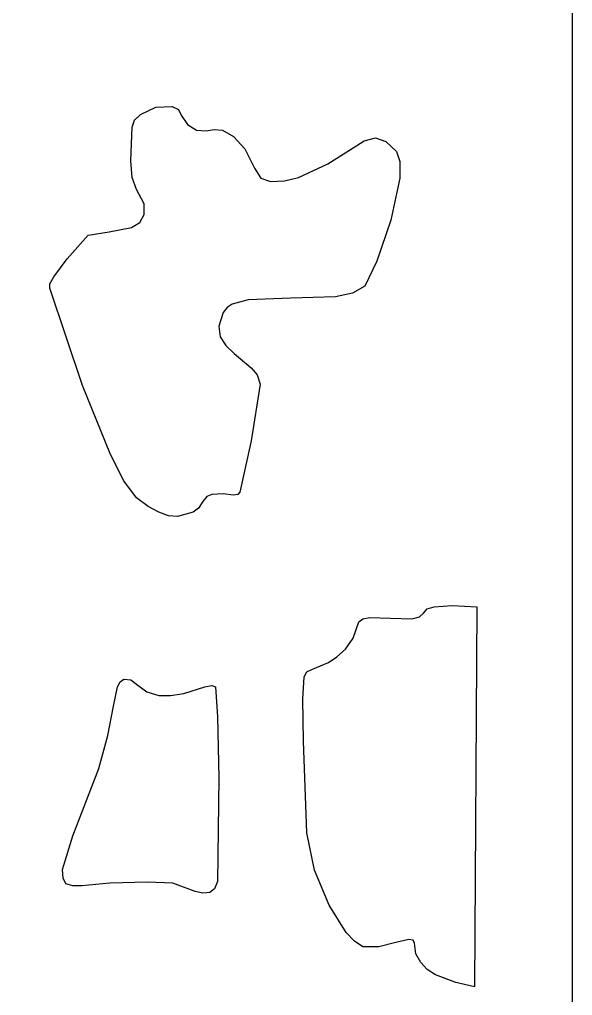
# Model space of a CAD drawing. Header units: centimetres. Extents: x -27 to -21, y -9 to 9.
# Drawn here: x -22.747 to -21, y -2.015 to 1.07 of the extents above; entities that cross this region are included whole.
import ezdxf

# ---------------------------------------------------------------- set-up
doc = ezdxf.new("R2010")
doc.units = ezdxf.units.CM
doc.header["$MEASUREMENT"] = 0
doc.layers.add('layer 1', color=7, linetype='Continuous')

msp = doc.modelspace()

# ---------------------------------------------------------------- linework, layer by layer
at = {"layer": 'layer 1', "color": 250, "lineweight": 30}
for points, knots in [([(-21.00043, -8.99444), (-21.00043, -8.99444), (-26.99914, -8.99536), (-26.99914, -8.99536), (-26.99914, -8.99536), (-26.99914, -8.99536), (-26.99914, 9.00077), (-26.99914, 9.00077), (-26.99914, 9.00077), (-26.99914, 9.00077), (-21.00043, 9.00077), (-21.00043, 9.00077), (-21.00043, 9.00077), (-21.00043, 9.00077), (-21.00043, -8.99444), (-21.00043, -8.99444)], [0, 0, 0, 0, 0.2, 0.2, 0.2, 0.2, 0.4, 0.4, 0.4, 0.4, 0.6, 0.6, 0.6, 0.6, 1, 1, 1, 1]), ([(-22.65141, 0.22028), (-22.65141, 0.22028), (-22.54743, -0.08728), (-22.54743, -0.08728), (-22.54743, -0.08728), (-22.54743, -0.08728), (-22.45911, -0.30448), (-22.45911, -0.30448), (-22.45911, -0.30448), (-22.45911, -0.30448), (-22.41746, -0.3882), (-22.41746, -0.3882), (-22.41746, -0.3882), (-22.41746, -0.3882), (-22.37746, -0.44241), (-22.37746, -0.44241), (-22.37746, -0.44241), (-22.37746, -0.44241), (-22.34014, -0.46969), (-22.34014, -0.46969), (-22.34014, -0.46969), (-22.34014, -0.46969), (-22.30715, -0.48776), (-22.30715, -0.48776), (-22.30715, -0.48776), (-22.30715, -0.48776), (-22.27615, -0.49901), (-22.27615, -0.49901), (-22.27615, -0.49901), (-22.27615, -0.49901), (-22.24749, -0.50122), (-22.24749, -0.50122), (-22.24749, -0.50122), (-22.24749, -0.50122), (-22.19884, -0.48776), (-22.19884, -0.48776), (-22.19884, -0.48776), (-22.19884, -0.48776), (-22.18117, -0.47412), (-22.18117, -0.47412), (-22.18117, -0.47412), (-22.18117, -0.47412), (-22.16784, -0.45384), (-22.16784, -0.45384), (-22.16784, -0.45384), (-22.16784, -0.45384), (-22.15485, -0.43798), (-22.15485, -0.43798), (-22.15485, -0.43798), (-22.15485, -0.43798), (-22.13918, -0.43116), (-22.13918, -0.43116), (-22.13918, -0.43116), (-22.13918, -0.43116), (-22.10386, -0.42894), (-22.10386, -0.42894), (-22.10386, -0.42894), (-22.10386, -0.42894), (-22.07086, -0.43337), (-22.07086, -0.43337), (-22.07086, -0.43337), (-22.07086, -0.43337), (-22.05753, -0.43116), (-22.05753, -0.43116), (-22.05753, -0.43116), (-22.05753, -0.43116), (-22.05087, -0.42434), (-22.05087, -0.42434), (-22.05087, -0.42434), (-22.05087, -0.42434), (-22.01554, -0.26152), (-22.01554, -0.26152), (-22.01554, -0.26152), (-22.01554, -0.26152), (-21.98688, -0.08285), (-21.98688, -0.08285), (-21.98688, -0.08285), (-21.98688, -0.08285), (-21.99588, -0.05335), (-21.99588, -0.05335), (-21.99588, -0.05335), (-21.99588, -0.05335), (-22.01554, -0.03085), (-22.01554, -0.03085), (-22.01554, -0.03085), (-22.01554, -0.03085), (-22.06853, 0.0145), (-22.06853, 0.0145), (-22.06853, 0.0145), (-22.06853, 0.0145), (-22.09519, 0.0394), (-22.09519, 0.0394), (-22.09519, 0.0394), (-22.09519, 0.0394), (-22.11285, 0.0665), (-22.11285, 0.0665), (-22.11285, 0.0665), (-22.11285, 0.0665), (-22.11719, 0.10043), (-22.11719, 0.10043), (-22.11719, 0.10043), (-22.11719, 0.10043), (-22.10386, 0.14339), (-22.10386, 0.14339), (-22.10386, 0.14339), (-22.10386, 0.14339), (-22.09086, 0.15925), (-22.09086, 0.15925), (-22.09086, 0.15925), (-22.09086, 0.15925), (-22.0752, 0.1705), (-22.0752, 0.1705), (-22.0752, 0.1705), (-22.0752, 0.1705), (-22.02454, 0.18414), (-22.02454, 0.18414), (-22.02454, 0.18414), (-22.02454, 0.18414), (-21.8899, 0.18857), (-21.8899, 0.18857), (-21.8899, 0.18857), (-21.8899, 0.18857), (-21.7486, 0.19318), (-21.7486, 0.19318), (-21.7486, 0.19318), (-21.7486, 0.19318), (-21.69561, 0.20442), (-21.69561, 0.20442), (-21.69561, 0.20442), (-21.69561, 0.20442), (-21.65595, 0.2271), (-21.65595, 0.2271), (-21.65595, 0.2271), (-21.65595, 0.2271), (-21.61829, 0.3062), (-21.61829, 0.3062), (-21.61829, 0.3062), (-21.61829, 0.3062), (-21.5743, 0.43527), (-21.5743, 0.43527), (-21.5743, 0.43527), (-21.5743, 0.43527), (-21.54564, 0.56859), (-21.54564, 0.56859), (-21.54564, 0.56859), (-21.54564, 0.56859), (-21.54564, 0.62077), (-21.54564, 0.62077), (-21.54564, 0.62077), (-21.54564, 0.62077), (-21.55664, 0.6523), (-21.55664, 0.6523), (-21.55664, 0.6523), (-21.55664, 0.6523), (-21.58963, 0.68401), (-21.58963, 0.68401), (-21.58963, 0.68401), (-21.58963, 0.68401), (-21.62296, 0.69544), (-21.62296, 0.69544), (-21.62296, 0.69544), (-21.62296, 0.69544), (-21.65829, 0.68623), (-21.65829, 0.68623), (-21.65829, 0.68623), (-21.65829, 0.68623), (-21.70461, 0.65691), (-21.70461, 0.65691), (-21.70461, 0.65691), (-21.70461, 0.65691), (-21.77293, 0.61395), (-21.77293, 0.61395), (-21.77293, 0.61395), (-21.77293, 0.61395), (-21.86557, 0.57098), (-21.86557, 0.57098), (-21.86557, 0.57098), (-21.86557, 0.57098), (-21.90957, 0.55955), (-21.90957, 0.55955), (-21.90957, 0.55955), (-21.90957, 0.55955), (-21.95389, 0.55734), (-21.95389, 0.55734), (-21.95389, 0.55734), (-21.95389, 0.55734), (-21.98488, 0.56859), (-21.98488, 0.56859), (-21.98488, 0.56859), (-21.98488, 0.56859), (-22.00454, 0.6003), (-22.00454, 0.6003), (-22.00454, 0.6003), (-22.00454, 0.6003), (-22.03554, 0.66133), (-22.03554, 0.66133), (-22.03554, 0.66133), (-22.03554, 0.66133), (-22.07086, 0.69987), (-22.07086, 0.69987), (-22.07086, 0.69987), (-22.07086, 0.69987), (-22.10619, 0.72015), (-22.10619, 0.72015), (-22.10619, 0.72015), (-22.10619, 0.72015), (-22.13252, 0.72255), (-22.13252, 0.72255), (-22.13252, 0.72255), (-22.13252, 0.72255), (-22.15685, 0.71794), (-22.15685, 0.71794), (-22.15685, 0.71794), (-22.15685, 0.71794), (-22.18784, 0.72015), (-22.18784, 0.72015), (-22.18784, 0.72015), (-22.18784, 0.72015), (-22.2165, 0.73841), (-22.2165, 0.73841), (-22.2165, 0.73841), (-22.2165, 0.73841), (-22.23649, 0.76772), (-22.23649, 0.76772), (-22.23649, 0.76772), (-22.23649, 0.76772), (-22.24516, 0.78579), (-22.24516, 0.78579), (-22.24516, 0.78579), (-22.24516, 0.78579), (-22.26516, 0.79483), (-22.26516, 0.79483), (-22.26516, 0.79483), (-22.26516, 0.79483), (-22.31581, 0.79262), (-22.31581, 0.79262), (-22.31581, 0.79262), (-22.31581, 0.79262), (-22.36447, 0.76994), (-22.36447, 0.76994), (-22.36447, 0.76994), (-22.36447, 0.76994), (-22.38413, 0.75187), (-22.38413, 0.75187), (-22.38413, 0.75187), (-22.38413, 0.75187), (-22.39079, 0.72937), (-22.39079, 0.72937), (-22.39079, 0.72937), (-22.39079, 0.72937), (-22.39513, 0.62298), (-22.39513, 0.62298), (-22.39513, 0.62298), (-22.39513, 0.62298), (-22.39079, 0.57098), (-22.39079, 0.57098), (-22.39079, 0.57098), (-22.39079, 0.57098), (-22.37746, 0.53245), (-22.37746, 0.53245), (-22.37746, 0.53245), (-22.37746, 0.53245), (-22.35347, 0.48727), (-22.35347, 0.48727), (-22.35347, 0.48727), (-22.35347, 0.48727), (-22.35347, 0.45334), (-22.35347, 0.45334), (-22.35347, 0.45334), (-22.35347, 0.45334), (-22.36647, 0.42845), (-22.36647, 0.42845), (-22.36647, 0.42845), (-22.36647, 0.42845), (-22.39313, 0.4126), (-22.39313, 0.4126), (-22.39313, 0.4126), (-22.39313, 0.4126), (-22.46378, 0.39895), (-22.46378, 0.39895), (-22.46378, 0.39895), (-22.46378, 0.39895), (-22.52977, 0.3877), (-22.52977, 0.3877), (-22.52977, 0.3877), (-22.52977, 0.3877), (-22.59608, 0.31303), (-22.59608, 0.31303), (-22.59608, 0.31303), (-22.59608, 0.31303), (-22.63808, 0.25642), (-22.63808, 0.25642), (-22.63808, 0.25642), (-22.63808, 0.25642), (-22.65141, 0.23392), (-22.65141, 0.23392), (-22.65141, 0.23392), (-22.65141, 0.23392), (-22.65141, 0.22028), (-22.65141, 0.22028)], [0, 0, 0, 0, 0.0131579, 0.0131579, 0.0131579, 0.0131579, 0.0263158, 0.0263158, 0.0263158, 0.0263158, 0.0394737, 0.0394737, 0.0394737, 0.0394737, 0.0526316, 0.0526316, 0.0526316, 0.0526316, 0.0657895, 0.0657895, 0.0657895, 0.0657895, 0.0789474, 0.0789474, 0.0789474, 0.0789474, 0.0921053, 0.0921053, 0.0921053, 0.0921053, 0.1052632, 0.1052632, 0.1052632, 0.1052632, 0.1184211, 0.1184211, 0.1184211, 0.1184211, 0.1315789, 0.1315789, 0.1315789, 0.1315789, 0.1447368, 0.1447368, 0.1447368, 0.1447368, 0.1578947, 0.1578947, 0.1578947, 0.1578947, 0.1710526, 0.1710526, 0.1710526, 0.1710526, 0.1842105, 0.1842105, 0.1842105, 0.1842105, 0.1973684, 0.1973684, 0.1973684, 0.1973684, 0.2105263, 0.2105263, 0.2105263, 0.2105263, 0.2236842, 0.2236842, 0.2236842, 0.2236842, 0.2368421, 0.2368421, 0.2368421, 0.2368421, 0.25, 0.25, 0.25, 0.25, 0.2631579, 0.2631579, 0.2631579, 0.2631579, 0.2763158, 0.2763158, 0.2763158, 0.2763158, 0.2894737, 0.2894737, 0.2894737, 0.2894737, 0.3026316, 0.3026316, 0.3026316, 0.3026316, 0.3157895, 0.3157895, 0.3157895, 0.3157895, 0.3289474, 0.3289474, 0.3289474, 0.3289474, 0.3421053, 0.3421053, 0.3421053, 0.3421053, 0.3552632, 0.3552632, 0.3552632, 0.3552632, 0.3684211, 0.3684211, 0.3684211, 0.3684211, 0.3815789, 0.3815789, 0.3815789, 0.3815789, 0.3947368, 0.3947368, 0.3947368, 0.3947368, 0.4078947, 0.4078947, 0.4078947, 0.4078947, 0.4210526, 0.4210526, 0.4210526, 0.4210526, 0.4342105, 0.4342105, 0.4342105, 0.4342105, 0.4473684, 0.4473684, 0.4473684, 0.4473684, 0.4605263, 0.4605263, 0.4605263, 0.4605263, 0.4736842, 0.4736842, 0.4736842, 0.4736842, 0.4868421, 0.4868421, 0.4868421, 0.4868421, 0.5, 0.5, 0.5, 0.5, 0.5131579, 0.5131579, 0.5131579, 0.5131579, 0.5263158, 0.5263158, 0.5263158, 0.5263158, 0.5394737, 0.5394737, 0.5394737, 0.5394737, 0.5526316, 0.5526316, 0.5526316, 0.5526316, 0.5657895, 0.5657895, 0.5657895, 0.5657895, 0.5789474, 0.5789474, 0.5789474, 0.5789474, 0.5921053, 0.5921053, 0.5921053, 0.5921053, 0.6052632, 0.6052632, 0.6052632, 0.6052632, 0.6184211, 0.6184211, 0.6184211, 0.6184211, 0.6315789, 0.6315789, 0.6315789, 0.6315789, 0.6447368, 0.6447368, 0.6447368, 0.6447368, 0.6578947, 0.6578947, 0.6578947, 0.6578947, 0.6710526, 0.6710526, 0.6710526, 0.6710526, 0.6842105, 0.6842105, 0.6842105, 0.6842105, 0.6973684, 0.6973684, 0.6973684, 0.6973684, 0.7105263, 0.7105263, 0.7105263, 0.7105263, 0.7236842, 0.7236842, 0.7236842, 0.7236842, 0.7368421, 0.7368421, 0.7368421, 0.7368421, 0.75, 0.75, 0.75, 0.75, 0.7631579, 0.7631579, 0.7631579, 0.7631579, 0.7763158, 0.7763158, 0.7763158, 0.7763158, 0.7894737, 0.7894737, 0.7894737, 0.7894737, 0.8026316, 0.8026316, 0.8026316, 0.8026316, 0.8157895, 0.8157895, 0.8157895, 0.8157895, 0.8289474, 0.8289474, 0.8289474, 0.8289474, 0.8421053, 0.8421053, 0.8421053, 0.8421053, 0.8552632, 0.8552632, 0.8552632, 0.8552632, 0.8684211, 0.8684211, 0.8684211, 0.8684211, 0.8815789, 0.8815789, 0.8815789, 0.8815789, 0.8947368, 0.8947368, 0.8947368, 0.8947368, 0.9078947, 0.9078947, 0.9078947, 0.9078947, 0.9210526, 0.9210526, 0.9210526, 0.9210526, 0.9342105, 0.9342105, 0.9342105, 0.9342105, 0.9473684, 0.9473684, 0.9473684, 0.9473684, 0.9605263, 0.9605263, 0.9605263, 0.9605263, 0.9736842, 0.9736842, 0.9736842, 0.9736842, 1, 1, 1, 1]), ([(-21.30936, -1.98738), (-21.30936, -1.98738), (-21.3027, -0.78629), (-21.3027, -0.78629), (-21.3027, -0.78629), (-21.3027, -0.78629), (-21.38001, -0.78186), (-21.38001, -0.78186), (-21.38001, -0.78186), (-21.38001, -0.78186), (-21.43733, -0.78629), (-21.43733, -0.78629), (-21.43733, -0.78629), (-21.43733, -0.78629), (-21.45933, -0.79311), (-21.45933, -0.79311), (-21.45933, -0.79311), (-21.45933, -0.79311), (-21.47066, -0.80675), (-21.47066, -0.80675), (-21.47066, -0.80675), (-21.47066, -0.80675), (-21.48366, -0.818), (-21.48366, -0.818), (-21.48366, -0.818), (-21.48366, -0.818), (-21.50799, -0.82482), (-21.50799, -0.82482), (-21.50799, -0.82482), (-21.50799, -0.82482), (-21.5763, -0.82243), (-21.5763, -0.82243), (-21.5763, -0.82243), (-21.5763, -0.82243), (-21.64062, -0.82021), (-21.64062, -0.82021), (-21.64062, -0.82021), (-21.64062, -0.82021), (-21.66262, -0.82482), (-21.66262, -0.82482), (-21.66262, -0.82482), (-21.66262, -0.82482), (-21.67562, -0.83386), (-21.67562, -0.83386), (-21.67562, -0.83386), (-21.67562, -0.83386), (-21.69328, -0.88585), (-21.69328, -0.88585), (-21.69328, -0.88585), (-21.69328, -0.88585), (-21.71761, -0.91978), (-21.71761, -0.91978), (-21.71761, -0.91978), (-21.71761, -0.91978), (-21.74427, -0.94467), (-21.74427, -0.94467), (-21.74427, -0.94467), (-21.74427, -0.94467), (-21.7706, -0.96274), (-21.7706, -0.96274), (-21.7706, -0.96274), (-21.7706, -0.96274), (-21.82158, -0.98303), (-21.82158, -0.98303), (-21.82158, -0.98303), (-21.82158, -0.98303), (-21.83925, -0.99206), (-21.83925, -0.99206), (-21.83925, -0.99206), (-21.83925, -0.99206), (-21.84791, -1.00792), (-21.84791, -1.00792), (-21.84791, -1.00792), (-21.84791, -1.00792), (-21.85224, -1.07817), (-21.85224, -1.07817), (-21.85224, -1.07817), (-21.85224, -1.07817), (-21.85024, -1.21148), (-21.85024, -1.21148), (-21.85024, -1.21148), (-21.85024, -1.21148), (-21.83925, -1.50115), (-21.83925, -1.50115), (-21.83925, -1.50115), (-21.83925, -1.50115), (-21.81492, -1.61879), (-21.81492, -1.61879), (-21.81492, -1.61879), (-21.81492, -1.61879), (-21.7686, -1.72961), (-21.7686, -1.72961), (-21.7686, -1.72961), (-21.7686, -1.72961), (-21.71561, -1.81553), (-21.71561, -1.81553), (-21.71561, -1.81553), (-21.71561, -1.81553), (-21.68895, -1.84264), (-21.68895, -1.84264), (-21.68895, -1.84264), (-21.68895, -1.84264), (-21.66262, -1.86071), (-21.66262, -1.86071), (-21.66262, -1.86071), (-21.66262, -1.86071), (-21.61163, -1.86071), (-21.61163, -1.86071), (-21.61163, -1.86071), (-21.61163, -1.86071), (-21.55864, -1.84725), (-21.55864, -1.84725), (-21.55864, -1.84725), (-21.55864, -1.84725), (-21.51698, -1.83821), (-21.51698, -1.83821), (-21.51698, -1.83821), (-21.51698, -1.83821), (-21.50365, -1.84042), (-21.50365, -1.84042), (-21.50365, -1.84042), (-21.50365, -1.84042), (-21.49932, -1.84946), (-21.49932, -1.84946), (-21.49932, -1.84946), (-21.49932, -1.84946), (-21.49465, -1.88339), (-21.49465, -1.88339), (-21.49465, -1.88339), (-21.49465, -1.88339), (-21.47932, -1.91049), (-21.47932, -1.91049), (-21.47932, -1.91049), (-21.47932, -1.91049), (-21.45933, -1.93317), (-21.45933, -1.93317), (-21.45933, -1.93317), (-21.45933, -1.93317), (-21.433, -1.94903), (-21.433, -1.94903), (-21.433, -1.94903), (-21.433, -1.94903), (-21.36902, -1.97392), (-21.36902, -1.97392), (-21.36902, -1.97392), (-21.36902, -1.97392), (-21.30936, -1.98738), (-21.30936, -1.98738)], [0, 0, 0, 0, 0.0263158, 0.0263158, 0.0263158, 0.0263158, 0.0526316, 0.0526316, 0.0526316, 0.0526316, 0.0789474, 0.0789474, 0.0789474, 0.0789474, 0.1052632, 0.1052632, 0.1052632, 0.1052632, 0.1315789, 0.1315789, 0.1315789, 0.1315789, 0.1578947, 0.1578947, 0.1578947, 0.1578947, 0.1842105, 0.1842105, 0.1842105, 0.1842105, 0.2105263, 0.2105263, 0.2105263, 0.2105263, 0.2368421, 0.2368421, 0.2368421, 0.2368421, 0.2631579, 0.2631579, 0.2631579, 0.2631579, 0.2894737, 0.2894737, 0.2894737, 0.2894737, 0.3157895, 0.3157895, 0.3157895, 0.3157895, 0.3421053, 0.3421053, 0.3421053, 0.3421053, 0.3684211, 0.3684211, 0.3684211, 0.3684211, 0.3947368, 0.3947368, 0.3947368, 0.3947368, 0.4210526, 0.4210526, 0.4210526, 0.4210526, 0.4473684, 0.4473684, 0.4473684, 0.4473684, 0.4736842, 0.4736842, 0.4736842, 0.4736842, 0.5, 0.5, 0.5, 0.5, 0.5263158, 0.5263158, 0.5263158, 0.5263158, 0.5526316, 0.5526316, 0.5526316, 0.5526316, 0.5789474, 0.5789474, 0.5789474, 0.5789474, 0.6052632, 0.6052632, 0.6052632, 0.6052632, 0.6315789, 0.6315789, 0.6315789, 0.6315789, 0.6578947, 0.6578947, 0.6578947, 0.6578947, 0.6842105, 0.6842105, 0.6842105, 0.6842105, 0.7105263, 0.7105263, 0.7105263, 0.7105263, 0.7368421, 0.7368421, 0.7368421, 0.7368421, 0.7631579, 0.7631579, 0.7631579, 0.7631579, 0.7894737, 0.7894737, 0.7894737, 0.7894737, 0.8157895, 0.8157895, 0.8157895, 0.8157895, 0.8421053, 0.8421053, 0.8421053, 0.8421053, 0.8684211, 0.8684211, 0.8684211, 0.8684211, 0.8947368, 0.8947368, 0.8947368, 0.8947368, 0.9210526, 0.9210526, 0.9210526, 0.9210526, 0.9473684, 0.9473684, 0.9473684, 0.9473684, 1, 1, 1, 1]), ([(-22.26282, -1.65954), (-22.26282, -1.65954), (-22.19217, -1.68665), (-22.19217, -1.68665), (-22.19217, -1.68665), (-22.19217, -1.68665), (-22.16784, -1.69107), (-22.16784, -1.69107), (-22.16784, -1.69107), (-22.16784, -1.69107), (-22.14585, -1.68886), (-22.14585, -1.68886), (-22.14585, -1.68886), (-22.14585, -1.68886), (-22.13052, -1.67761), (-22.13052, -1.67761), (-22.13052, -1.67761), (-22.13052, -1.67761), (-22.12152, -1.65493), (-22.12152, -1.65493), (-22.12152, -1.65493), (-22.12152, -1.65493), (-22.11719, -1.32691), (-22.11719, -1.32691), (-22.11719, -1.32691), (-22.11719, -1.32691), (-22.12152, -1.13459), (-22.12152, -1.13459), (-22.12152, -1.13459), (-22.12152, -1.13459), (-22.12818, -1.03963), (-22.12818, -1.03963), (-22.12818, -1.03963), (-22.12818, -1.03963), (-22.13918, -1.03521), (-22.13918, -1.03521), (-22.13918, -1.03521), (-22.13918, -1.03521), (-22.16118, -1.03963), (-22.16118, -1.03963), (-22.16118, -1.03963), (-22.16118, -1.03963), (-22.2275, -1.0601), (-22.2275, -1.0601), (-22.2275, -1.0601), (-22.2275, -1.0601), (-22.26949, -1.06674), (-22.26949, -1.06674), (-22.26949, -1.06674), (-22.26949, -1.06674), (-22.30715, -1.06674), (-22.30715, -1.06674), (-22.30715, -1.06674), (-22.30715, -1.06674), (-22.34447, -1.05549), (-22.34447, -1.05549), (-22.34447, -1.05549), (-22.34447, -1.05549), (-22.37746, -1.0306), (-22.37746, -1.0306), (-22.37746, -1.0306), (-22.37746, -1.0306), (-22.39513, -1.01695), (-22.39513, -1.01695), (-22.39513, -1.01695), (-22.39513, -1.01695), (-22.41746, -1.01474), (-22.41746, -1.01474), (-22.41746, -1.01474), (-22.41746, -1.01474), (-22.42845, -1.02378), (-22.42845, -1.02378), (-22.42845, -1.02378), (-22.42845, -1.02378), (-22.43712, -1.03963), (-22.43712, -1.03963), (-22.43712, -1.03963), (-22.43712, -1.03963), (-22.45045, -1.10067), (-22.45045, -1.10067), (-22.45045, -1.10067), (-22.45045, -1.10067), (-22.46811, -1.19341), (-22.46811, -1.19341), (-22.46811, -1.19341), (-22.46811, -1.19341), (-22.49677, -1.29759), (-22.49677, -1.29759), (-22.49677, -1.29759), (-22.49677, -1.29759), (-22.57842, -1.51019), (-22.57842, -1.51019), (-22.57842, -1.51019), (-22.57842, -1.51019), (-22.61141, -1.61639), (-22.61141, -1.61639), (-22.61141, -1.61639), (-22.61141, -1.61639), (-22.60941, -1.64368), (-22.60941, -1.64368), (-22.60941, -1.64368), (-22.60941, -1.64368), (-22.60042, -1.66175), (-22.60042, -1.66175), (-22.60042, -1.66175), (-22.60042, -1.66175), (-22.57842, -1.66858), (-22.57842, -1.66858), (-22.57842, -1.66858), (-22.57842, -1.66858), (-22.54976, -1.66858), (-22.54976, -1.66858), (-22.54976, -1.66858), (-22.54976, -1.66858), (-22.46145, -1.65954), (-22.46145, -1.65954), (-22.46145, -1.65954), (-22.46145, -1.65954), (-22.34214, -1.65714), (-22.34214, -1.65714), (-22.34214, -1.65714), (-22.34214, -1.65714), (-22.26282, -1.65954), (-22.26282, -1.65954)], [0, 0, 0, 0, 0.03125, 0.03125, 0.03125, 0.03125, 0.0625, 0.0625, 0.0625, 0.0625, 0.09375, 0.09375, 0.09375, 0.09375, 0.125, 0.125, 0.125, 0.125, 0.15625, 0.15625, 0.15625, 0.15625, 0.1875, 0.1875, 0.1875, 0.1875, 0.21875, 0.21875, 0.21875, 0.21875, 0.25, 0.25, 0.25, 0.25, 0.28125, 0.28125, 0.28125, 0.28125, 0.3125, 0.3125, 0.3125, 0.3125, 0.34375, 0.34375, 0.34375, 0.34375, 0.375, 0.375, 0.375, 0.375, 0.40625, 0.40625, 0.40625, 0.40625, 0.4375, 0.4375, 0.4375, 0.4375, 0.46875, 0.46875, 0.46875, 0.46875, 0.5, 0.5, 0.5, 0.5, 0.53125, 0.53125, 0.53125, 0.53125, 0.5625, 0.5625, 0.5625, 0.5625, 0.59375, 0.59375, 0.59375, 0.59375, 0.625, 0.625, 0.625, 0.625, 0.65625, 0.65625, 0.65625, 0.65625, 0.6875, 0.6875, 0.6875, 0.6875, 0.71875, 0.71875, 0.71875, 0.71875, 0.75, 0.75, 0.75, 0.75, 0.78125, 0.78125, 0.78125, 0.78125, 0.8125, 0.8125, 0.8125, 0.8125, 0.84375, 0.84375, 0.84375, 0.84375, 0.875, 0.875, 0.875, 0.875, 0.90625, 0.90625, 0.90625, 0.90625, 0.9375, 0.9375, 0.9375, 0.9375, 1, 1, 1, 1])]:
    msp.add_open_spline(points, degree=3, knots=knots, dxfattribs=at)

doc.saveas('drawing.dxf')
